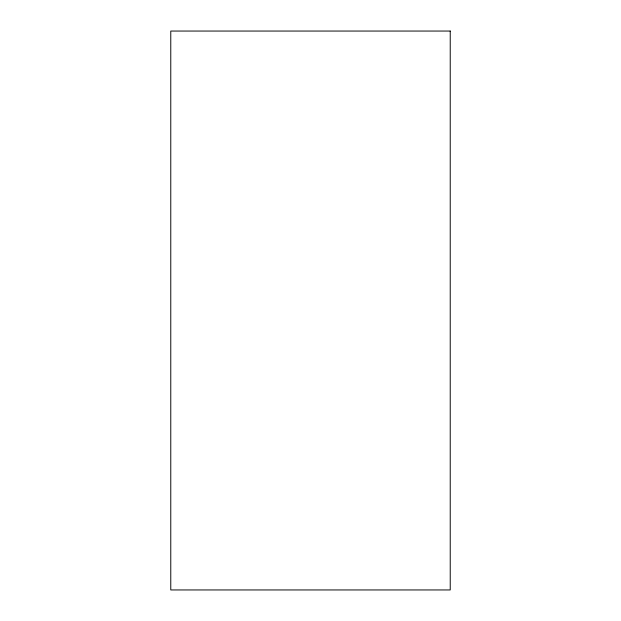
<?xml version="1.0" encoding="UTF-8"?>
<svg xmlns="http://www.w3.org/2000/svg" width="621" height="621" viewBox="0 0 621 621"><rect width="100%" height="100%" fill="white"/><g stroke="black" fill="none" stroke-linecap="round" stroke-linejoin="round"><path stroke-width="0.93" d="M450.225 31.05L170.775 31.05L170.775 589.95L450.225 589.95L450.225 31.05"/></g></svg>
